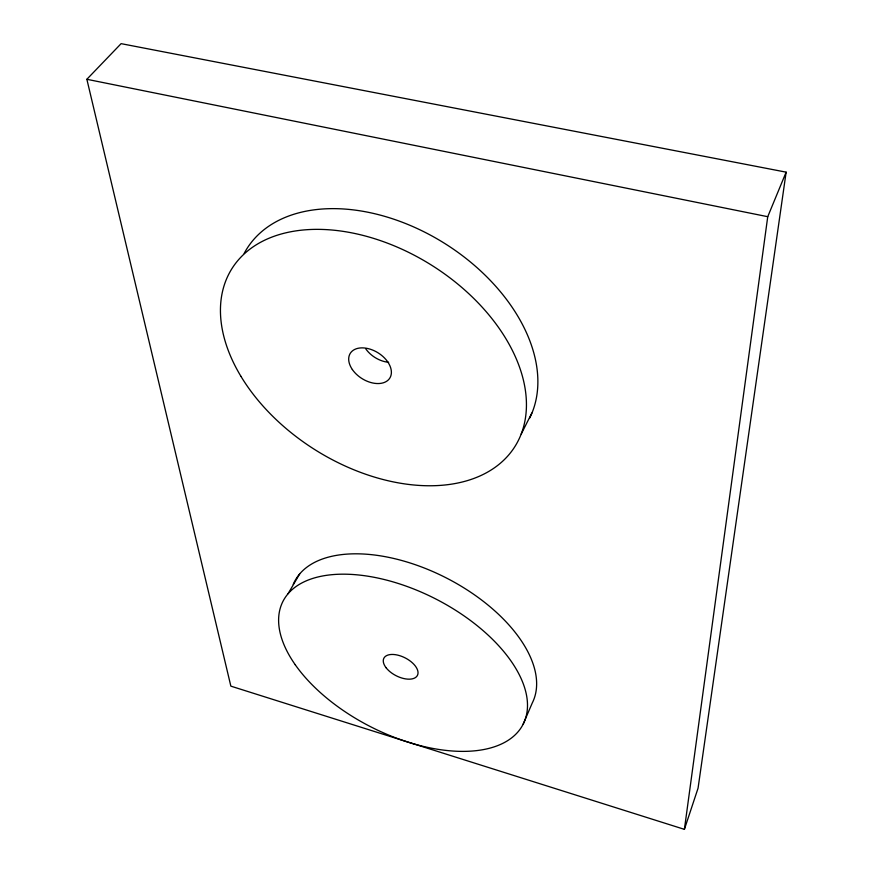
<?xml version="1.0" encoding="UTF-8"?>
<svg xmlns="http://www.w3.org/2000/svg" width="873" height="873" viewBox="0 0 873 873"><rect width="100%" height="100%" fill="white"/><g stroke="black" fill="none" stroke-linecap="round" stroke-linejoin="round"><path stroke-width="1.31" d="M684.399 829.35L767.738 216.7L786.137 172.156L121.107 43.65L86.864 79.29L230.854 686.145L684.399 829.35L698.062 788.177L786.137 172.156M523.178 724.11L532.246 703.038A133.471 72.459 27.1 0 0 443.67 576.606A133.471 72.459 27.1 0 0 293.241 584.386M521.214 434.067L532.421 411.87A164.953 109.725 32.2 0 0 432.31 236.157A164.953 109.725 32.2 0 0 244.156 253.465M288.057 593.716L299.668 573.954M86.864 79.29L767.738 216.7M531.919 413.147A164.953 109.725 32.2 0 1 529.638 418.145M388.649 362.295A23.014 15.267 32.2 0 1 365.754 348.84M240.937 376.339A167.125 109.136 32.1 0 0 505.98 457.954A167.125 109.136 32.1 0 0 373.48 238.351A167.125 109.136 32.1 0 0 240.937 376.339M352.343 369.519A23.32 15.179 32 0 0 389.227 378.915A23.32 15.179 32 0 0 368.537 348.709A23.32 15.179 32 0 0 352.343 369.519M295.249 664.757A134.889 71.706 27.1 0 0 510.77 738.525A134.889 71.706 27.1 0 0 403.075 585.063A134.889 71.706 27.1 0 0 295.249 664.757M386.106 667.769A18.846 9.996 27.1 0 0 416.17 677.011A18.846 9.996 27.1 0 0 399.67 655.656A18.846 9.996 27.1 0 0 386.106 667.769"/></g></svg>
